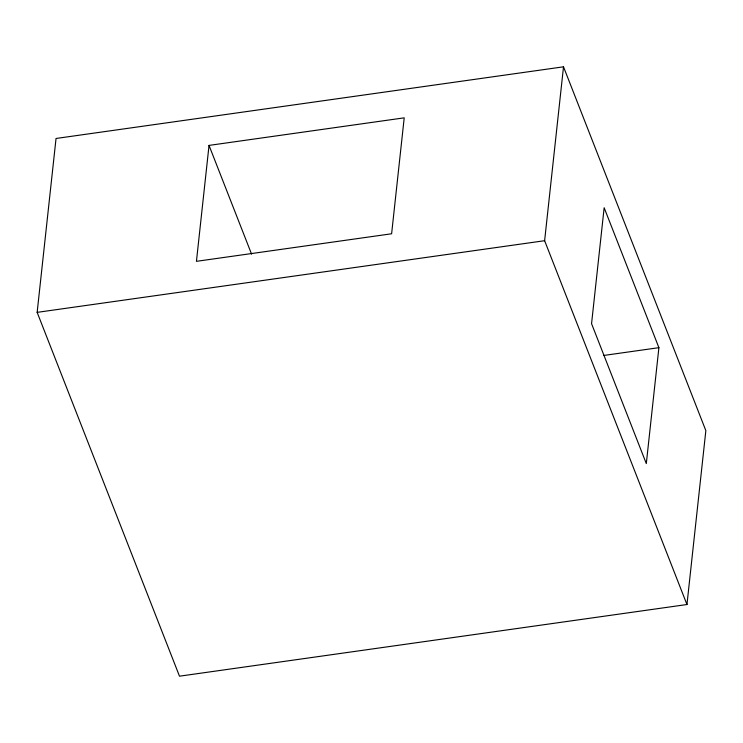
<?xml version="1.0" encoding="UTF-8"?>
<svg xmlns="http://www.w3.org/2000/svg" width="743" height="743" viewBox="0 0 743 743"><rect width="100%" height="100%" fill="white"/><g stroke="black" fill="none" stroke-linecap="round" stroke-linejoin="round"><path stroke-width="1.11" d="M37.15 312.366L56.041 138.477L563.51 66.814L705.85 430.634L686.959 604.523L179.49 676.186L37.15 312.366L544.619 240.704L563.51 66.814M209.034 145.405L196.44 261.332L391.617 233.776L404.211 117.84L209.034 145.405L251.571 254.125M658.902 347.668L646.308 463.595L591.558 323.669L604.152 207.734L658.902 347.668L603.79 355.451M544.619 240.704L686.959 604.523"/></g></svg>
